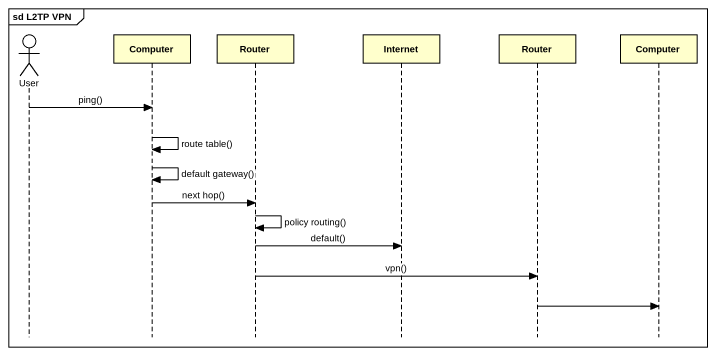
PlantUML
@startuml
mainframe sd L2TP VPN
hide footbox
actor User
participant Computer
participant Router
participant Internet
participant "Router" as Router_2
participant "Computer" as Computer_2

User -> Computer : ping()
Computer -> Computer : route table()
Computer -> Computer : default gateway()
Computer -> Router : next hop()
Router -> Router : policy routing()
Router -> Internet : default()
Router -> Router_2 : vpn()
Router_2 -> Computer_2
@enduml
